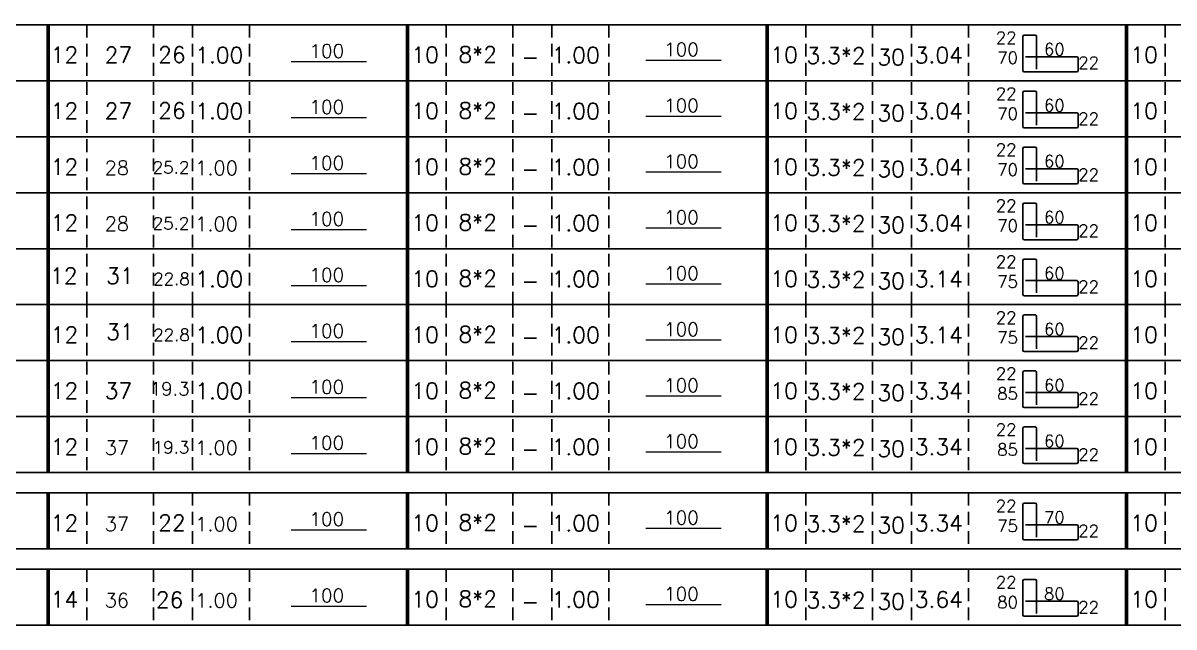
# Model space of a CAD drawing. Extents: x 370 to 5450, y -1052 to 155.
# Drawn here: x 4609.1 to 4722.2, y -76 to -16.6 of the extents above; entities that cross this region are included whole.
import ezdxf

# ---------------------------------------------------------------- set-up
doc = ezdxf.new("R2010")
doc.units = 0
doc.header["$LTSCALE"] = 5
doc.header["$MEASUREMENT"] = 0
doc.linetypes.add('HIDDEN', pattern=[0.375, 0.25, -0.125])
doc.layers.get('0').update_dxf_attribs({"linetype": 'CONTINUOUS'})
doc.layers.add('SHape', color=54, linetype='CONTINUOUS', lineweight=15)
doc.layers.add('Text-j2', color=2, linetype='CONTINUOUS', lineweight=15)
doc.styles.add('ITALICT', font='ROMANS.SHX')
doc.styles.add('style1', font='romans.shx')

msp = doc.modelspace()

# ---------------------------------------------------------------- linework, layer by layer
at = {"color": 7, "linetype": 'Continuous'}
for p, q in [((4430.93901, -16.79362), (4844.89551, -16.79362)), ((4430.93901, -16.79362), (4844.89551, -16.79362)), ((4430.93901, -16.79362), (4844.89551, -16.79362)), ((4430.93901, -22.29362), (4844.89551, -22.29362)), ((4430.93901, -27.79362), (4844.89551, -27.79362)), ((4430.93901, -33.29362), (4844.89551, -33.29362)), ((4430.93901, -38.79362), (4844.89551, -38.79362)), ((4430.93901, -44.29362), (4844.89551, -44.29362)), ((4430.93901, -44.29362), (4844.89551, -44.29362)), ((4430.93901, -44.29362), (4844.89551, -44.29362)), ((4430.93901, -44.29362), (4844.89551, -44.29362)), ((4430.93901, -49.79362), (4844.89551, -49.79362)), ((4430.93901, -55.29362), (4844.89551, -55.29362)), ((4430.93901, -60.79362), (4844.89551, -60.79362)), ((4430.93901, -62.79362), (4844.89551, -62.79362)), ((4430.93901, -62.79362), (4844.89551, -62.79362)), ((4430.93901, -68.29362), (4844.89551, -68.29362)), ((4430.93901, -70.29362), (4844.89551, -70.29362)), ((4430.93901, -75.79362), (4844.89551, -75.79362))]:
    msp.add_line(p, q, dxfattribs=at)
at = {"color": 7, "linetype": 'HIDDEN'}
for p, q in [((4615.31552, -16.79362), (4615.31552, -44.29362)), ((4621.86825, -16.79362), (4621.86825, -44.29362)), ((4625.70267, -16.79362), (4625.70267, -44.29362)), ((4631.3053, -16.79362), (4631.3053, -44.29362)), ((4650.63952, -16.79362), (4650.63952, -44.29362)), ((4657.19225, -16.79362), (4657.19225, -44.29362)), ((4661.02667, -16.79362), (4661.02667, -44.29362)), ((4666.6293, -16.79362), (4666.6293, -44.29362)), ((4685.96352, -16.79362), (4685.96352, -44.29362)), ((4692.51625, -16.79362), (4692.51625, -44.29362)), ((4696.35067, -16.79362), (4696.35067, -44.29362)), ((4701.9533, -16.79362), (4701.9533, -44.29362)), ((4721.28752, -16.79362), (4721.28752, -44.29362)), ((4615.31552, -44.29362), (4615.31552, -60.79362)), ((4621.86825, -44.29362), (4621.86825, -60.79362)), ((4625.70267, -44.29362), (4625.70267, -60.79362)), ((4631.3053, -44.29362), (4631.3053, -60.79362)), ((4650.63952, -44.29362), (4650.63952, -60.79362)), ((4657.19225, -44.29362), (4657.19225, -60.79362)), ((4661.02667, -44.29362), (4661.02667, -60.79362)), ((4666.6293, -44.29362), (4666.6293, -60.79362)), ((4685.96352, -44.29362), (4685.96352, -60.79362)), ((4692.51625, -44.29362), (4692.51625, -60.79362)), ((4696.35067, -44.29362), (4696.35067, -60.79362)), ((4701.9533, -44.29362), (4701.9533, -60.79362)), ((4721.28752, -44.29362), (4721.28752, -60.79362)), ((4615.31552, -62.79362), (4615.31552, -68.29362)), ((4621.86825, -62.79362), (4621.86825, -68.29362)), ((4625.70267, -62.79362), (4625.70267, -68.29362)), ((4631.3053, -62.79362), (4631.3053, -68.29362)), ((4650.63952, -62.79362), (4650.63952, -68.29362)), ((4657.19225, -62.79362), (4657.19225, -68.29362)), ((4661.02667, -62.79362), (4661.02667, -68.29362)), ((4666.6293, -62.79362), (4666.6293, -68.29362)), ((4685.96352, -62.79362), (4685.96352, -68.29362)), ((4692.51625, -62.79362), (4692.51625, -68.29362)), ((4696.35067, -62.79362), (4696.35067, -68.29362)), ((4701.9533, -62.79362), (4701.9533, -68.29362)), ((4721.28752, -62.79362), (4721.28752, -68.29362)), ((4615.31552, -70.29362), (4615.31552, -75.79362)), ((4621.86825, -70.29362), (4621.86825, -75.79362)), ((4625.70267, -70.29362), (4625.70267, -75.79362)), ((4631.3053, -70.29362), (4631.3053, -75.79362)), ((4650.63952, -70.29362), (4650.63952, -75.79362)), ((4657.19225, -70.29362), (4657.19225, -75.79362)), ((4661.02667, -70.29362), (4661.02667, -75.79362)), ((4666.6293, -70.29362), (4666.6293, -75.79362)), ((4685.96352, -70.29362), (4685.96352, -75.79362)), ((4692.51625, -70.29362), (4692.51625, -75.79362)), ((4696.35067, -70.29362), (4696.35067, -75.79362)), ((4701.9533, -70.29362), (4701.9533, -75.79362)), ((4721.28752, -70.29362), (4721.28752, -75.79362))]:
    msp.add_line(p, q, dxfattribs=at)
at = {"color": 6, "linetype": 'Continuous'}
for p, q in [((4707.29487, -17.94657), (4707.29487, -21.27767)), ((4708.51918, -17.81053), (4707.4309, -17.81053)), ((4708.65522, -21.14709), (4708.65522, -17.94657)), ((4707.54632, -19.93655), (4712.60022, -19.93655)), ((4712.73626, -20.07259), (4712.73626, -21.27767)), ((4712.60022, -21.4137), (4707.4309, -21.4137)), ((4707.29487, -23.44657), (4707.29487, -26.77767)), ((4708.51918, -23.31053), (4707.4309, -23.31053)), ((4708.65522, -26.64709), (4708.65522, -23.44657)), ((4707.54632, -25.43655), (4712.60022, -25.43655)), ((4712.73626, -25.57259), (4712.73626, -26.77767)), ((4712.60022, -26.9137), (4707.4309, -26.9137)), ((4707.29487, -28.94657), (4707.29487, -32.27767)), ((4708.51918, -28.81053), (4707.4309, -28.81053)), ((4708.65522, -32.14709), (4708.65522, -28.94657)), ((4707.54632, -30.93655), (4712.60022, -30.93655)), ((4712.73626, -31.07259), (4712.73626, -32.27767)), ((4712.60022, -32.4137), (4707.4309, -32.4137)), ((4707.29487, -34.44657), (4707.29487, -37.77767)), ((4708.51918, -34.31053), (4707.4309, -34.31053)), ((4708.65522, -37.64709), (4708.65522, -34.44657)), ((4707.54632, -36.43655), (4712.60022, -36.43655)), ((4712.73626, -36.57259), (4712.73626, -37.77767)), ((4712.60022, -37.9137), (4707.4309, -37.9137)), ((4707.29487, -39.94657), (4707.29487, -43.27767)), ((4708.51918, -39.81053), (4707.4309, -39.81053)), ((4708.65522, -43.14709), (4708.65522, -39.94657)), ((4707.54632, -41.93655), (4712.60022, -41.93655)), ((4712.73626, -42.07259), (4712.73626, -43.27767)), ((4712.60022, -43.4137), (4707.4309, -43.4137)), ((4707.29487, -45.44657), (4707.29487, -48.77767)), ((4708.51918, -45.31053), (4707.4309, -45.31053)), ((4708.65522, -48.64709), (4708.65522, -45.44657)), ((4707.54632, -47.43655), (4712.60022, -47.43655)), ((4712.73626, -47.57259), (4712.73626, -48.77767)), ((4712.60022, -48.9137), (4707.4309, -48.9137)), ((4708.51918, -50.81053), (4707.4309, -50.81053)), ((4707.29487, -50.94657), (4707.29487, -54.27767)), ((4708.65522, -54.14709), (4708.65522, -50.94657)), ((4707.54632, -52.93655), (4712.60022, -52.93655)), ((4712.73626, -53.07259), (4712.73626, -54.27767)), ((4712.60022, -54.4137), (4707.4309, -54.4137)), ((4707.29487, -56.44657), (4707.29487, -59.77767)), ((4708.51918, -56.31053), (4707.4309, -56.31053)), ((4708.65522, -59.64709), (4708.65522, -56.44657)), ((4707.54632, -58.43655), (4712.60022, -58.43655)), ((4712.73626, -58.57259), (4712.73626, -59.77767)), ((4712.60022, -59.9137), (4707.4309, -59.9137)), ((4707.29487, -63.94657), (4707.29487, -67.27767)), ((4708.51918, -63.81053), (4707.4309, -63.81053)), ((4708.65522, -67.14709), (4708.65522, -63.94657)), ((4707.54632, -65.93655), (4712.60022, -65.93655)), ((4712.73626, -66.07259), (4712.73626, -67.27767)), ((4712.60022, -67.4137), (4707.4309, -67.4137)), ((4707.29487, -71.44657), (4707.29487, -74.77767)), ((4708.51918, -71.31053), (4707.4309, -71.31053)), ((4708.65522, -74.64709), (4708.65522, -71.44657)), ((4707.54632, -73.43655), (4712.60022, -73.43655)), ((4712.73626, -73.57259), (4712.73626, -74.77767)), ((4712.60022, -74.9137), (4707.4309, -74.9137))]:
    msp.add_line(p, q, dxfattribs=at)
at = {"color": 7, "linetype": 'Continuous', "const_width": 0.35}
for points in [[(4611.52307, -44.29362), (4611.52307, -16.79362)], [(4646.84707, -44.29362), (4646.84707, -16.79362)], [(4682.17107, -44.29362), (4682.17107, -16.79362)], [(4717.49507, -44.29362), (4717.49507, -16.79362)], [(4611.52307, -60.79362), (4611.52307, -44.29362)], [(4646.84707, -60.79362), (4646.84707, -44.29362)], [(4682.17107, -60.79362), (4682.17107, -44.29362)], [(4717.49507, -60.79362), (4717.49507, -44.29362)], [(4611.52307, -68.29362), (4611.52307, -62.79362)], [(4646.84707, -68.29362), (4646.84707, -62.79362)], [(4682.17107, -68.29362), (4682.17107, -62.79362)], [(4717.49507, -68.29362), (4717.49507, -62.79362)], [(4611.52307, -75.79362), (4611.52307, -70.29362)], [(4646.84707, -75.79362), (4646.84707, -70.29362)], [(4682.17107, -75.79362), (4682.17107, -70.29362)], [(4717.49507, -75.79362), (4717.49507, -70.29362)]]:
    msp.add_lwpolyline(points, dxfattribs=at)
at = {"color": 6, "linetype": 'Continuous'}
for centre, start, end in [((4707.4309, -17.94657), 90, 180), ((4708.51918, -17.94657), 0, 90), ((4712.60022, -20.07259), 0, 90), ((4707.4309, -21.27767), 180, 270), ((4712.60022, -21.27767), 270, 0), ((4707.4309, -23.44657), 90, 180), ((4708.51918, -23.44657), 0, 90), ((4712.60022, -25.57259), 0, 90), ((4707.4309, -26.77767), 180, 270), ((4712.60022, -26.77767), 270, 0), ((4707.4309, -28.94657), 90, 180), ((4708.51918, -28.94657), 0, 90), ((4712.60022, -31.07259), 0, 90), ((4707.4309, -32.27767), 180, 270), ((4712.60022, -32.27767), 270, 0), ((4707.4309, -34.44657), 90, 180), ((4708.51918, -34.44657), 0, 90), ((4712.60022, -36.57259), 0, 90), ((4707.4309, -37.77767), 180, 270), ((4712.60022, -37.77767), 270, 0), ((4707.4309, -39.94657), 90, 180), ((4708.51918, -39.94657), 0, 90), ((4712.60022, -42.07259), 0, 90), ((4707.4309, -43.27767), 180, 270), ((4712.60022, -43.27767), 270, 0), ((4707.4309, -45.44657), 90, 180), ((4708.51918, -45.44657), 0, 90), ((4712.60022, -47.57259), 0, 90), ((4707.4309, -48.77767), 180, 270), ((4712.60022, -48.77767), 270, 0), ((4707.4309, -50.94657), 90, 180), ((4708.51918, -50.94657), 0, 90), ((4712.60022, -53.07259), 0, 90), ((4707.4309, -54.27767), 180, 270), ((4712.60022, -54.27767), 270, 0), ((4707.4309, -56.44657), 90, 180), ((4708.51918, -56.44657), 0, 90), ((4712.60022, -58.57259), 0, 90), ((4707.4309, -59.77767), 180, 270), ((4712.60022, -59.77767), 270, 0), ((4707.4309, -63.94657), 90, 180), ((4708.51918, -63.94657), 0, 90), ((4712.60022, -66.07259), 0, 90), ((4707.4309, -67.27767), 180, 270), ((4712.60022, -67.27767), 270, 0), ((4707.4309, -71.44657), 90, 180), ((4708.51918, -71.44657), 0, 90), ((4712.60022, -73.57259), 0, 90), ((4707.4309, -74.77767), 180, 270), ((4712.60022, -74.77767), 270, 0)]:
    msp.add_arc(centre, 0.13603, start, end, dxfattribs=at)
at = {"layer": 'SHape', "color": 6}
for p, q in [((4670.24101, -20.25741), (4677.65762, -20.25741)), ((4635.3929, -20.41656), (4642.80951, -20.41656)), ((4635.3929, -25.91656), (4642.80951, -25.91656)), ((4670.24101, -25.75741), (4677.65762, -25.75741)), ((4635.3929, -31.41656), (4642.80951, -31.41656)), ((4670.24101, -31.25741), (4677.65762, -31.25741)), ((4635.3929, -36.91656), (4642.80951, -36.91656)), ((4670.24101, -36.75741), (4677.65762, -36.75741)), ((4635.3929, -42.41656), (4642.80951, -42.41656)), ((4670.24101, -42.25741), (4677.65762, -42.25741)), ((4635.3929, -47.91656), (4642.80951, -47.91656)), ((4670.24101, -47.75741), (4677.65762, -47.75741)), ((4635.3929, -53.41656), (4642.80951, -53.41656)), ((4670.24101, -53.25741), (4677.65762, -53.25741)), ((4670.24101, -58.75741), (4677.65762, -58.75741)), ((4635.3929, -58.91656), (4642.80951, -58.91656)), ((4635.3929, -66.41656), (4642.80951, -66.41656)), ((4670.24101, -66.25741), (4677.65762, -66.25741)), ((4635.3929, -73.91656), (4642.80951, -73.91656)), ((4670.24101, -73.75741), (4677.65762, -73.75741))]:
    msp.add_line(p, q, dxfattribs=at)

# ---------------------------------------------------------------- texts
at = {"color": 1, "linetype": 'Continuous', "style": 'ITALICT'}
for s, height, p in [('12', 1.578422, (4611.78411, -20.54238)), ('27', 1.578422, (4617.07971, -20.54663)), ('26', 1.578422, (4622.34174, -20.51609)), ('1.00', 1.578422, (4625.97527, -20.56544)), ('10', 1.578422, (4647.21652, -20.54238)), ('8*2', 1.578422, (4651.84658, -20.49778)), ('1.00', 1.578422, (4660.99923, -20.56544)), ('10', 1.578422, (4682.48632, -20.54238)), ('3.3*2', 1.578422, (4686.03873, -20.61358)), ('30', 1.578422, (4693.00343, -20.75887)), ('3.04', 1.578422, (4696.67747, -20.56544)), ('10', 1.578422, (4717.86452, -20.54238)), ('-', 1.57842, (4658.02979, -20.75887)), ('12', 1.578422, (4611.78411, -26.04238)), ('27', 1.578422, (4617.07971, -26.04663)), ('26', 1.578422, (4622.34174, -26.01609)), ('1.00', 1.578422, (4625.97527, -26.06544)), ('10', 1.578422, (4647.21652, -26.04238)), ('8*2', 1.578422, (4651.84658, -25.99778)), ('1.00', 1.578422, (4660.99923, -26.06544)), ('10', 1.578422, (4682.48632, -26.04238)), ('3.3*2', 1.578422, (4686.03873, -26.11358)), ('30', 1.578422, (4693.00343, -26.25887)), ('3.04', 1.578422, (4696.67747, -26.06544)), ('10', 1.578422, (4717.86452, -26.04238)), ('-', 1.57842, (4658.02979, -26.25887)), ('12', 1.578422, (4611.78411, -31.54238)), ('28', 1.4, (4617.07971, -31.54663)), ('25.2', 1.2, (4621.80279, -31.41394)), ('1.00', 1.4, (4625.97527, -31.56544)), ('10', 1.578422, (4647.21652, -31.54238)), ('8*2', 1.578422, (4651.84658, -31.49778)), ('1.00', 1.578422, (4660.99923, -31.56544)), ('10', 1.578422, (4682.48632, -31.54238)), ('3.3*2', 1.578422, (4686.03873, -31.61358)), ('30', 1.578422, (4693.00343, -31.75887)), ('3.04', 1.578422, (4696.67747, -31.56544)), ('10', 1.578422, (4717.86452, -31.54238)), ('-', 1.57842, (4658.02979, -31.75887)), ('12', 1.578422, (4611.78411, -37.04238)), ('28', 1.4, (4617.07971, -37.04663)), ('25.2', 1.2, (4621.80279, -36.91394)), ('1.00', 1.4, (4625.97527, -37.06544)), ('10', 1.578422, (4647.21652, -37.04238)), ('8*2', 1.578422, (4651.84658, -36.99778)), ('1.00', 1.578422, (4660.99923, -37.06544)), ('10', 1.578422, (4682.48632, -37.04238)), ('3.3*2', 1.578422, (4686.03873, -37.11358)), ('30', 1.578422, (4693.00343, -37.25887)), ('3.04', 1.578422, (4696.67747, -37.06544)), ('10', 1.578422, (4717.86452, -37.04238)), ('-', 1.57842, (4658.02979, -37.25887)), ('12', 1.578422, (4611.70956, -42.24439)), ('31', 1.578422, (4617.22882, -42.24864)), ('22.8', 1.2, (4621.85367, -42.36329)), ('1.00', 1.578422, (4625.97527, -42.56544)), ('10', 1.578422, (4647.21652, -42.54238)), ('8*2', 1.578422, (4651.84658, -42.49778)), ('1.00', 1.578422, (4660.99923, -42.56544)), ('10', 1.578422, (4682.48632, -42.54238)), ('3.3*2', 1.578422, (4686.03873, -42.61358)), ('30', 1.578422, (4693.00343, -42.75887)), ('3.14', 1.578422, (4696.67747, -42.56544)), ('10', 1.578422, (4717.86452, -42.54238)), ('-', 1.57842, (4658.02979, -42.75887)), ('31', 1.578422, (4617.22882, -47.74864)), ('12', 1.578422, (4611.78411, -48.04238)), ('22.8', 1.2, (4621.85367, -47.86329)), ('1.00', 1.578422, (4625.97527, -48.06544)), ('10', 1.578422, (4647.21652, -48.04238)), ('8*2', 1.578422, (4651.84658, -47.99778)), ('1.00', 1.578422, (4660.99923, -48.06544)), ('10', 1.578422, (4682.48632, -48.04238)), ('3.3*2', 1.578422, (4686.03873, -48.11358)), ('30', 1.578422, (4693.00343, -48.25887)), ('3.14', 1.578422, (4696.67747, -48.06544)), ('10', 1.578422, (4717.86452, -48.04238)), ('-', 1.57842, (4658.02979, -48.25887)), ('12', 1.578422, (4611.78411, -53.54238)), ('37', 1.578422, (4617.07971, -53.54663)), ('19.3', 1.3, (4621.52288, -53.21814)), ('1.00', 1.578422, (4625.97527, -53.56544)), ('10', 1.578422, (4647.21652, -53.54238)), ('8*2', 1.578422, (4651.84658, -53.49778)), ('1.00', 1.578422, (4660.99923, -53.56544)), ('10', 1.578422, (4682.48632, -53.54238)), ('3.34', 1.578422, (4696.67747, -53.56544)), ('10', 1.578422, (4717.86452, -53.54238)), ('-', 1.57842, (4658.02979, -53.75887)), ('3.3*2', 1.578422, (4686.03873, -53.61358)), ('30', 1.578422, (4693.00343, -53.75887)), ('12', 1.578422, (4611.78411, -59.04238)), ('37', 1.4, (4617.07971, -59.04663)), ('1.00', 1.4, (4625.97527, -59.06544)), ('10', 1.578422, (4647.21652, -59.04238)), ('8*2', 1.578422, (4651.84658, -58.99778)), ('1.00', 1.578422, (4660.99923, -59.06544)), ('10', 1.578422, (4682.48632, -59.04238)), ('3.3*2', 1.578422, (4686.03873, -59.11358)), ('3.34', 1.578422, (4696.67747, -59.06544)), ('10', 1.578422, (4717.86452, -59.04238)), ('19.3', 1.2, (4621.80279, -58.91394)), ('-', 1.57842, (4658.02979, -59.25887)), ('30', 1.578422, (4693.00343, -59.25887)), ('12', 1.578422, (4611.78411, -66.54238)), ('37', 1.4, (4617.07971, -66.54663)), ('22', 1.578422, (4622.34174, -66.51609)), ('1.00', 1.4, (4625.97527, -66.56544)), ('10', 1.578422, (4647.21652, -66.54238)), ('8*2', 1.578422, (4651.84658, -66.49778)), ('1.00', 1.578422, (4660.99923, -66.56544)), ('10', 1.578422, (4682.48632, -66.54238)), ('3.3*2', 1.578422, (4686.03873, -66.61358)), ('30', 1.578422, (4693.00343, -66.75887)), ('3.34', 1.578422, (4696.67747, -66.56544)), ('10', 1.578422, (4717.86452, -66.54238)), ('-', 1.57842, (4658.02979, -66.75887)), ('14', 1.578422, (4611.78411, -74.04238)), ('36', 1.4, (4617.07971, -74.04663)), ('26', 1.578422, (4622.10829, -74.08439)), ('1.00', 1.4, (4625.97527, -74.06544)), ('10', 1.578422, (4647.21652, -74.04238)), ('8*2', 1.578422, (4651.84658, -73.99778)), ('1.00', 1.578422, (4660.99923, -74.06544)), ('10', 1.578422, (4682.48632, -74.04238)), ('3.3*2', 1.578422, (4686.03873, -74.11358)), ('30', 1.578422, (4693.00343, -74.25887)), ('3.64', 1.578422, (4696.67747, -74.06544)), ('10', 1.578422, (4717.86452, -74.04238)), ('-', 1.57842, (4658.02979, -74.25887))]:
    msp.add_text(s, height=height, dxfattribs=at).set_placement(p)
at = {"layer": 'Text-j2', "color": 6, "style": 'style1'}
for s, height, p in [('22', 1.190304, (4704.6422, -18.66416)), ('100', 1.325874, (4637.20417, -20.04088)), ('100', 1.325874, (4672.05229, -19.88172)), ('60', 1.190304, (4709.3771, -19.79973)), ('70', 1.190304, (4704.78234, -20.62754)), ('22', 1.190304, (4712.74522, -21.11851)), ('22', 1.190304, (4704.6422, -24.16416)), ('100', 1.325874, (4637.20417, -25.54088)), ('100', 1.325874, (4672.05229, -25.38172)), ('60', 1.190304, (4709.3771, -25.29973)), ('70', 1.190304, (4704.78234, -26.12754)), ('22', 1.190304, (4712.74522, -26.61851)), ('22', 1.190304, (4704.6422, -29.66416)), ('100', 1.325874, (4637.20417, -31.04088)), ('100', 1.325874, (4672.05229, -30.88172)), ('70', 1.190304, (4704.78234, -31.62754)), ('60', 1.190304, (4709.3771, -30.79973)), ('22', 1.190304, (4712.74522, -32.11851)), ('100', 1.325874, (4672.05229, -36.38172)), ('22', 1.190304, (4704.6422, -35.16416)), ('100', 1.325874, (4637.20417, -36.54088)), ('70', 1.190304, (4704.78234, -37.12754)), ('60', 1.190304, (4709.3771, -36.29973)), ('22', 1.190304, (4712.74522, -37.61851)), ('22', 1.190304, (4704.6422, -40.66416)), ('100', 1.325874, (4672.05229, -41.88172)), ('60', 1.190304, (4709.3771, -41.79973)), ('100', 1.325874, (4637.20417, -42.04088)), ('75', 1.190304, (4704.78234, -42.62754)), ('22', 1.190304, (4712.74522, -43.11851)), ('22', 1.190304, (4704.6422, -46.16416)), ('100', 1.325874, (4637.20417, -47.54088)), ('100', 1.325874, (4672.05229, -47.38172)), ('60', 1.190304, (4709.3771, -47.29973)), ('75', 1.190304, (4704.78234, -48.12754)), ('22', 1.190304, (4712.74522, -48.61851)), ('22', 1.190304, (4704.6422, -51.66416)), ('100', 1.325874, (4637.20417, -53.04088)), ('100', 1.325874, (4672.05229, -52.88172)), ('60', 1.190304, (4709.3771, -52.79973)), ('85', 1.190304, (4704.78234, -53.62754)), ('22', 1.190304, (4712.74522, -54.11851)), ('22', 1.190304, (4704.6422, -57.16416)), ('100', 1.325874, (4637.20417, -58.54088)), ('100', 1.325874, (4672.05229, -58.38172)), ('60', 1.190304, (4709.3771, -58.29973)), ('85', 1.190304, (4704.78234, -59.12754)), ('22', 1.190304, (4712.74522, -59.61851)), ('22', 1.190304, (4704.6422, -64.66416)), ('100', 1.325874, (4637.20417, -66.04088)), ('100', 1.325874, (4672.05229, -65.88172)), ('75', 1.190304, (4704.78234, -66.62754)), ('70', 1.190304, (4709.3771, -65.79973)), ('22', 1.190304, (4712.74522, -67.11851)), ('22', 1.190304, (4704.6422, -72.16416)), ('100', 1.325874, (4637.20417, -73.54088)), ('100', 1.325874, (4672.05229, -73.38172)), ('80', 1.190304, (4709.3771, -73.29973)), ('80', 1.190304, (4704.78234, -74.12754)), ('22', 1.190304, (4712.74522, -74.61851))]:
    msp.add_text(s, height=height, dxfattribs=at).set_placement(p)

doc.saveas('drawing.dxf')
